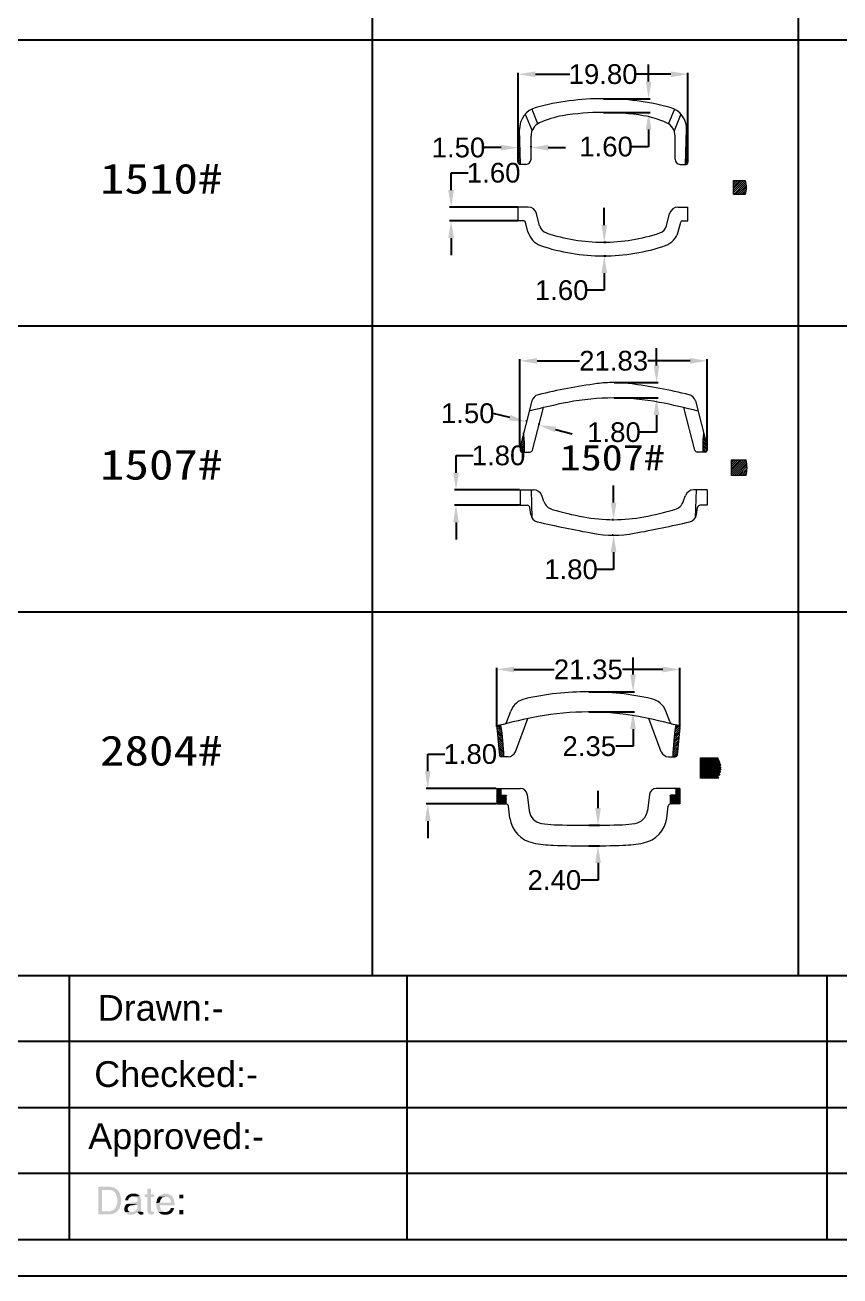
# Model space of a CAD drawing. Header units: inches. Extents: x 3613 to 8393, y -2205 to -794.
# Drawn here: x 4635.9 to 4731, y -1865.1 to -1719.2 of the extents above; entities that cross this region are included whole.
import ezdxf

# ---------------------------------------------------------------- set-up
doc = ezdxf.new("R2010")
doc.units = ezdxf.units.IN
doc.header["$MEASUREMENT"] = 0
doc.styles.get("Standard").update_dxf_attribs({"font": 'arial.ttf'})
doc.dimstyles.new('Standard$0', dxfattribs={"dimtxt": 2.3, "dimasz": 2, "dimexe": 1, "dimexo": 1, "dimgap": 1, "dimtad": 0, "dimtih": 1, "dimtoh": 1, "dimdec": 1, "dimzin": 0, "dimdsep": 46, "dimtxsty": 'Standard', "dimcen": 0, "dimclrd": 4, "dimclre": 4, "dimclrt": 4, "dimadec": 1, "dimazin": 0, "dimtfac": 1, "dimtdec": 1, "dimtofl": 0, "dimtmove": 0, "dimatfit": 0, "dimfxl": 1, "dimtolj": 1, "dimtzin": 0, "dimarcsym": 0})

# ---------------------------------------------------------------- blocks, each defined once
blk = doc.blocks.new('*D759')
at = {"color": 0, "lineweight": -2, "transparency": 16777216}
for p, q in [((4702.74, -1810.51), (4702.74, -1808.51)), ((4701.67, -1812.51), (4702.92, -1812.51)), ((4701.67, -1814.91), (4702.92, -1814.91)), ((4702.74, -1816.91), (4702.74, -1818.91)), ((4702.74, -1818.91), (4700.74, -1818.91))]:
    blk.add_line(p, q, dxfattribs=at)
at = {"color": 0, "transparency": 16777216}
for points in [[(4702.41, -1810.51), (4703.08, -1810.51), (4702.74, -1812.51)], [(4702.41, -1816.91), (4703.08, -1816.91), (4702.74, -1814.91)]]:
    blk.add_solid(points, dxfattribs=at)
at = {"layer": 'Defpoints', "color": 0, "transparency": 16777216}
for p in [(4701.61, -1812.51), (4701.61, -1814.91), (4702.74, -1814.91)]:
    blk.add_point(p, dxfattribs=at)
at = {"color": 0, "lineweight": 9, "transparency": 16777216, "insert": (4697.65, -1818.91), "char_height": 2.3, "attachment_point": 5}
blk.add_mtext('\\A1;2.40', dxfattribs=at)
blk = doc.blocks.new('*D758')
at = {"color": 0, "lineweight": -2, "transparency": 16777216}
for p, q in [((4682.89, -1806.22), (4682.89, -1804.22)), ((4682.89, -1804.22), (4684.89, -1804.22)), ((4690.87, -1808.22), (4682.71, -1808.22)), ((4690.87, -1810.02), (4682.71, -1810.02)), ((4682.89, -1812.02), (4682.89, -1814.02))]:
    blk.add_line(p, q, dxfattribs=at)
at = {"color": 0, "transparency": 16777216}
for points in [[(4682.56, -1806.22), (4683.22, -1806.22), (4682.89, -1808.22)], [(4682.56, -1812.02), (4683.22, -1812.02), (4682.89, -1810.02)]]:
    blk.add_solid(points, dxfattribs=at)
at = {"layer": 'Defpoints', "color": 0, "transparency": 16777216}
for p in [(4682.89, -1808.22), (4690.93, -1808.22), (4690.93, -1810.02)]:
    blk.add_point(p, dxfattribs=at)
at = {"color": 0, "lineweight": 9, "transparency": 16777216, "insert": (4687.85, -1804.22), "char_height": 2.3, "attachment_point": 5}
blk.add_mtext('\\A1;1.80', dxfattribs=at)
blk = doc.blocks.new('*D760')
at = {"color": 0, "lineweight": -2, "transparency": 16777216}
for p, q in [((4690.93, -1801.03), (4690.93, -1794.17)), ((4692.93, -1794.35), (4697.61, -1794.35)), ((4710.28, -1794.35), (4705.61, -1794.35)), ((4712.28, -1801.03), (4712.28, -1794.17))]:
    blk.add_line(p, q, dxfattribs=at)
at = {"color": 0, "transparency": 16777216}
for points in [[(4692.93, -1794.01), (4692.93, -1794.68), (4690.93, -1794.35)], [(4710.28, -1794.01), (4710.28, -1794.68), (4712.28, -1794.35)]]:
    blk.add_solid(points, dxfattribs=at)
at = {"layer": 'Defpoints', "color": 0, "transparency": 16777216}
for p in [(4712.28, -1794.35), (4690.93, -1801.09), (4712.28, -1801.09)]:
    blk.add_point(p, dxfattribs=at)
at = {"color": 0, "lineweight": 9, "transparency": 16777216, "insert": (4701.61, -1794.35), "char_height": 2.3, "attachment_point": 5}
blk.add_mtext('\\A1;21.35', dxfattribs=at)
blk = doc.blocks.new('*D761')
at = {"color": 0, "lineweight": -2, "transparency": 16777216}
for p, q in [((4706.82, -1794.95), (4706.82, -1792.95)), ((4701.67, -1796.95), (4707, -1796.95)), ((4701.67, -1799.3), (4707, -1799.3)), ((4706.82, -1801.3), (4706.82, -1803.3)), ((4706.82, -1803.3), (4704.82, -1803.3))]:
    blk.add_line(p, q, dxfattribs=at)
at = {"color": 0, "transparency": 16777216}
for points in [[(4706.49, -1794.95), (4707.16, -1794.95), (4706.82, -1796.95)], [(4706.49, -1801.3), (4707.16, -1801.3), (4706.82, -1799.3)]]:
    blk.add_solid(points, dxfattribs=at)
at = {"layer": 'Defpoints', "color": 0, "transparency": 16777216}
for p in [(4701.61, -1796.95), (4701.61, -1799.3), (4706.82, -1799.3)]:
    blk.add_point(p, dxfattribs=at)
at = {"color": 0, "lineweight": 9, "transparency": 16777216, "insert": (4701.72, -1803.3), "char_height": 2.3, "attachment_point": 5}
blk.add_mtext('\\A1;2.35', dxfattribs=at)
blk = doc.blocks.new('*D768')
at = {"color": 0, "lineweight": -2, "transparency": 16777216}
for p, q in [((4703.47, -1742.53), (4703.47, -1740.53)), ((4703.43, -1744.53), (4703.65, -1744.53)), ((4703.43, -1746.13), (4703.65, -1746.13)), ((4703.47, -1748.13), (4703.47, -1750.13)), ((4703.47, -1750.13), (4701.47, -1750.13))]:
    blk.add_line(p, q, dxfattribs=at)
at = {"color": 0, "transparency": 16777216}
for points in [[(4703.14, -1742.53), (4703.8, -1742.53), (4703.47, -1744.53)], [(4703.14, -1748.13), (4703.8, -1748.13), (4703.47, -1746.13)]]:
    blk.add_solid(points, dxfattribs=at)
at = {"layer": 'Defpoints', "color": 0, "transparency": 16777216}
for p in [(4703.37, -1744.53), (4703.37, -1746.13), (4703.47, -1746.13)]:
    blk.add_point(p, dxfattribs=at)
at = {"color": 0, "lineweight": 9, "transparency": 16777216, "insert": (4698.5, -1750.13), "char_height": 2.3, "attachment_point": 5}
blk.add_mtext('\\A1;1.60', dxfattribs=at)
blk = doc.blocks.new('*D771')
at = {"color": 0, "lineweight": -2, "transparency": 16777216}
for p, q in [((4693.43, -1735.19), (4693.43, -1724.76)), ((4695.43, -1724.94), (4699.47, -1724.94)), ((4711.23, -1724.94), (4707.19, -1724.94)), ((4713.23, -1735.19), (4713.23, -1724.76))]:
    blk.add_line(p, q, dxfattribs=at)
at = {"color": 0, "transparency": 16777216}
for points in [[(4695.43, -1724.61), (4695.43, -1725.28), (4693.43, -1724.94)], [(4711.23, -1724.61), (4711.23, -1725.28), (4713.23, -1724.94)]]:
    blk.add_solid(points, dxfattribs=at)
at = {"layer": 'Defpoints', "color": 0, "transparency": 16777216}
for p in [(4713.23, -1724.94), (4693.43, -1735.25), (4713.23, -1735.25)]:
    blk.add_point(p, dxfattribs=at)
at = {"color": 0, "lineweight": 9, "transparency": 16777216, "insert": (4703.33, -1724.94), "char_height": 2.3, "attachment_point": 5}
blk.add_mtext('\\A1;19.80', dxfattribs=at)
blk = doc.blocks.new('*D772')
at = {"color": 0, "lineweight": -2, "transparency": 16777216}
for p, q in [((4708.64, -1725.79), (4708.64, -1723.79)), ((4703.39, -1727.79), (4708.82, -1727.79)), ((4703.39, -1729.39), (4708.82, -1729.39)), ((4708.64, -1731.39), (4708.64, -1733.39)), ((4708.64, -1733.39), (4706.64, -1733.39))]:
    blk.add_line(p, q, dxfattribs=at)
at = {"color": 0, "transparency": 16777216}
for points in [[(4708.31, -1725.79), (4708.97, -1725.79), (4708.64, -1727.79)], [(4708.31, -1731.39), (4708.97, -1731.39), (4708.64, -1729.39)]]:
    blk.add_solid(points, dxfattribs=at)
at = {"layer": 'Defpoints', "color": 0, "transparency": 16777216}
for p in [(4703.33, -1727.79), (4703.33, -1729.39), (4708.64, -1729.39)]:
    blk.add_point(p, dxfattribs=at)
at = {"color": 0, "lineweight": 9, "transparency": 16777216, "insert": (4703.68, -1733.39), "char_height": 2.3, "attachment_point": 5}
blk.add_mtext('\\A1;1.60', dxfattribs=at)
blk = doc.blocks.new('*D769')
at = {"color": 0, "lineweight": -2, "transparency": 16777216}
for p, q in [((4691.43, -1733.5), (4689.43, -1733.5)), ((4693.43, -1733.44), (4693.43, -1733.32)), ((4694.93, -1733.44), (4694.93, -1733.32)), ((4696.93, -1733.5), (4698.93, -1733.5))]:
    blk.add_line(p, q, dxfattribs=at)
at = {"color": 0, "transparency": 16777216}
for points in [[(4691.43, -1733.17), (4691.43, -1733.83), (4693.43, -1733.5)], [(4696.93, -1733.17), (4696.93, -1733.83), (4694.93, -1733.5)]]:
    blk.add_solid(points, dxfattribs=at)
at = {"layer": 'Defpoints', "color": 0, "transparency": 16777216}
for p in [(4693.43, -1733.5), (4693.43, -1733.5), (4694.93, -1733.5)]:
    blk.add_point(p, dxfattribs=at)
at = {"color": 0, "lineweight": 9, "transparency": 16777216, "insert": (4686.47, -1733.5), "char_height": 2.3, "attachment_point": 5}
blk.add_mtext('\\A1;1.50', dxfattribs=at)
blk = doc.blocks.new('*D770')
at = {"color": 0, "lineweight": -2, "transparency": 16777216}
for p, q in [((4685.61, -1738.44), (4685.61, -1736.44)), ((4685.61, -1736.44), (4687.61, -1736.44)), ((4693.37, -1740.44), (4685.43, -1740.44)), ((4693.37, -1742.04), (4685.43, -1742.04)), ((4685.61, -1744.04), (4685.61, -1746.04))]:
    blk.add_line(p, q, dxfattribs=at)
at = {"color": 0, "transparency": 16777216}
for points in [[(4685.27, -1738.44), (4685.94, -1738.44), (4685.61, -1740.44)], [(4685.27, -1744.04), (4685.94, -1744.04), (4685.61, -1742.04)]]:
    blk.add_solid(points, dxfattribs=at)
at = {"layer": 'Defpoints', "color": 0, "transparency": 16777216}
for p in [(4685.61, -1740.44), (4693.43, -1740.44), (4693.43, -1742.04)]:
    blk.add_point(p, dxfattribs=at)
at = {"color": 0, "lineweight": 9, "transparency": 16777216, "insert": (4690.57, -1736.44), "char_height": 2.3, "attachment_point": 5}
blk.add_mtext('\\A1;1.60', dxfattribs=at)
blk = doc.blocks.new('*D773')
at = {"color": 0, "lineweight": -2, "transparency": 16777216}
for p, q in [((4686.18, -1771.4), (4686.18, -1769.4)), ((4686.18, -1769.4), (4688.18, -1769.4)), ((4693.58, -1773.4), (4686, -1773.4)), ((4693.58, -1775.2), (4686, -1775.2)), ((4686.18, -1777.2), (4686.18, -1779.2))]:
    blk.add_line(p, q, dxfattribs=at)
at = {"color": 0, "transparency": 16777216}
for points in [[(4685.85, -1771.4), (4686.51, -1771.4), (4686.18, -1773.4)], [(4685.85, -1777.2), (4686.51, -1777.2), (4686.18, -1775.2)]]:
    blk.add_solid(points, dxfattribs=at)
at = {"layer": 'Defpoints', "color": 0, "transparency": 16777216}
for p in [(4686.18, -1773.4), (4693.64, -1773.4), (4693.64, -1775.2)]:
    blk.add_point(p, dxfattribs=at)
at = {"color": 0, "lineweight": 9, "transparency": 16777216, "insert": (4691.14, -1769.4), "char_height": 2.3, "attachment_point": 5}
blk.add_mtext('\\A1;1.80', dxfattribs=at)
blk = doc.blocks.new('*D774')
at = {"color": 0, "lineweight": -2, "transparency": 16777216}
for p, q in [((4704.56, -1774.88), (4704.56, -1772.88)), ((4704.5, -1776.88), (4704.38, -1776.88)), ((4704.5, -1778.68), (4704.38, -1778.68)), ((4704.56, -1780.68), (4704.56, -1782.68)), ((4704.56, -1782.68), (4702.56, -1782.68))]:
    blk.add_line(p, q, dxfattribs=at)
at = {"color": 0, "transparency": 16777216}
for points in [[(4704.22, -1774.88), (4704.89, -1774.88), (4704.56, -1776.88)], [(4704.22, -1780.68), (4704.89, -1780.68), (4704.56, -1778.68)]]:
    blk.add_solid(points, dxfattribs=at)
at = {"layer": 'Defpoints', "color": 0, "transparency": 16777216}
for p in [(4704.56, -1776.88), (4704.56, -1778.68), (4704.56, -1778.68)]:
    blk.add_point(p, dxfattribs=at)
at = {"color": 0, "lineweight": 9, "transparency": 16777216, "insert": (4699.59, -1782.68), "char_height": 2.3, "attachment_point": 5}
blk.add_mtext('\\A1;1.80', dxfattribs=at)
blk = doc.blocks.new('*D775')
at = {"color": 0, "lineweight": -2, "transparency": 16777216}
for p, q in [((4693.64, -1768.32), (4693.64, -1758.18)), ((4695.64, -1758.36), (4700.57, -1758.36)), ((4713.47, -1758.36), (4708.55, -1758.36)), ((4715.47, -1768.32), (4715.47, -1758.18))]:
    blk.add_line(p, q, dxfattribs=at)
at = {"color": 0, "transparency": 16777216}
for points in [[(4695.64, -1758.03), (4695.64, -1758.7), (4693.64, -1758.36)], [(4713.47, -1758.03), (4713.47, -1758.7), (4715.47, -1758.36)]]:
    blk.add_solid(points, dxfattribs=at)
at = {"layer": 'Defpoints', "color": 0, "transparency": 16777216}
for p in [(4715.47, -1758.36), (4693.64, -1768.38), (4715.47, -1768.38)]:
    blk.add_point(p, dxfattribs=at)
at = {"color": 0, "lineweight": 9, "transparency": 16777216, "insert": (4704.56, -1758.36), "char_height": 2.3, "attachment_point": 5}
blk.add_mtext('\\A1;21.83', dxfattribs=at)
blk = doc.blocks.new('*D776')
at = {"color": 0, "lineweight": -2, "transparency": 16777216}
for p, q in [((4709.56, -1758.89), (4709.56, -1756.89)), ((4704.62, -1760.89), (4709.74, -1760.89)), ((4704.62, -1762.69), (4709.74, -1762.69)), ((4709.56, -1764.69), (4709.56, -1766.69)), ((4709.56, -1766.69), (4707.56, -1766.69))]:
    blk.add_line(p, q, dxfattribs=at)
at = {"color": 0, "transparency": 16777216}
for points in [[(4709.23, -1758.89), (4709.89, -1758.89), (4709.56, -1760.89)], [(4709.23, -1764.69), (4709.89, -1764.69), (4709.56, -1762.69)]]:
    blk.add_solid(points, dxfattribs=at)
at = {"layer": 'Defpoints', "color": 0, "transparency": 16777216}
for p in [(4704.56, -1760.89), (4704.56, -1762.69), (4709.56, -1762.69)]:
    blk.add_point(p, dxfattribs=at)
at = {"color": 0, "lineweight": 9, "transparency": 16777216, "insert": (4704.6, -1766.69), "char_height": 2.3, "attachment_point": 5}
blk.add_mtext('\\A1;1.80', dxfattribs=at)
blk = doc.blocks.new('*D777')
at = {"color": 0, "lineweight": -2, "transparency": 16777216}
for p, q in [((4692.45, -1764.98), (4690.52, -1764.48)), ((4694.41, -1765.42), (4694.43, -1765.31)), ((4695.86, -1765.8), (4695.89, -1765.68)), ((4697.78, -1766.36), (4699.72, -1766.86))]:
    blk.add_line(p, q, dxfattribs=at)
at = {"color": 0, "transparency": 16777216}
for points in [[(4692.54, -1764.66), (4692.37, -1765.31), (4694.39, -1765.48)], [(4697.86, -1766.04), (4697.7, -1766.68), (4695.84, -1765.86)]]:
    blk.add_solid(points, dxfattribs=at)
at = {"layer": 'Defpoints', "color": 0, "transparency": 16777216}
for p in [(4694.39, -1765.48), (4694.39, -1765.48), (4695.84, -1765.86)]:
    blk.add_point(p, dxfattribs=at)
at = {"color": 0, "lineweight": 9, "transparency": 16777216, "insert": (4687.55, -1764.48), "char_height": 2.3, "attachment_point": 5}
blk.add_mtext('\\A1;1.50', dxfattribs=at)

msp = doc.modelspace()

# ---------------------------------------------------------------- hatches: boundary and pattern name
at = {"lineweight": 9}
h = msp.add_hatch(dxfattribs=at)
h.set_pattern_fill('ANSI31', color=1, scale=0.05, style=0)
h.set_pattern_definition([(135, (6500.34986, -2380.43392), (0.112253202, 0.112253202), [])])
h.paths.add_polyline_path([(4693.47, -1732.998, -0.0262743), (4693.607, -1731.013, 0.0374958), (4693.589, -1731.401), (4693.703, -1735.453), (4693.632, -1735.453, -0.4190963), (4693.432, -1735.249)])
h = msp.add_hatch(dxfattribs=at)
h.set_pattern_fill('ANSI31', color=1, scale=0.05, style=0)
h.set_pattern_definition([(45, (2906.31147, -2380.43392), (-0.112253202, 0.112253202), [])])
h.paths.add_polyline_path([(4713.192, -1732.998, 0.0262743), (4713.054, -1731.013, -0.0374958), (4713.072, -1731.401), (4712.958, -1735.453), (4713.029, -1735.453, 0.4190963), (4713.229, -1735.249)])
h = msp.add_hatch(dxfattribs=at)
h.set_pattern_fill('ANSI31', color=1, scale=0.05, style=0)
h.set_pattern_definition([(45, (2745.37839, -2390.68371), (-0.112253202, 0.112253202), [])])
edge = h.paths.add_edge_path()
edge.add_arc((4717.847, -1738.147), 2.208, 338.76069, 381.23931)
edge.add_line((4719.905, -1737.347), (4718.555, -1737.347))
edge.add_line((4718.555, -1737.347), (4718.555, -1738.947))
edge.add_line((4718.555, -1738.947), (4719.905, -1738.947))
h = msp.add_hatch(dxfattribs=at)
h.set_pattern_fill('ANSI31', color=1, scale=0.05, style=0)
h.set_pattern_definition([(45, (3108.08103, -2280.81686), (-0.112253202, 0.112253202), [])])
h.paths.add_polyline_path([(4694.134, -1767.479, 0.031548), (4694.058, -1766.77), (4693.642, -1768.384), (4693.663, -1768.803, 0.399647), (4693.862, -1768.993), (4694.172, -1768.993, 0.0135148)])
h = msp.add_hatch(dxfattribs=at)
h.set_pattern_fill('ANSI31', color=1, scale=0.05, style=0)
h.set_pattern_definition([(135, (6301.03497, -2280.81686), (0.112253202, 0.112253202), [])])
h.paths.add_polyline_path([(4714.982, -1767.479, -0.031548), (4715.058, -1766.77), (4715.474, -1768.384), (4715.453, -1768.803, -0.399647), (4715.254, -1768.993), (4714.944, -1768.993, -0.0135148)])
h = msp.add_hatch(dxfattribs=at)
h.set_pattern_fill('ANSI31', color=1, scale=0.05, style=0)
h.set_pattern_definition([(45, (3001.2842, -2298.26966), (-0.112253202, 0.112253202), [])])
edge = h.paths.add_edge_path()
edge.add_arc((4716.015, -1770.814), 4.1, 347.31962, 372.68038)
edge.add_line((4720.015, -1769.914), (4718.315, -1769.914))
edge.add_line((4718.315, -1769.914), (4718.315, -1771.714))
edge.add_line((4718.315, -1771.714), (4720.015, -1771.714))
h = msp.add_hatch(dxfattribs=at)
h.set_pattern_fill('ANSI31', color=1, scale=0.05, style=0)
h.set_pattern_definition([(135, (4871.7603, -2166.90662), (0.1122532, 0.1122532), [])])
h.paths.add_polyline_path([(4691.406, -1800.811, 0.0013606), (4691.081, -1800.897, 0.3655698), (4690.933, -1801.109), (4691.232, -1804.334, 0.3873812), (4691.431, -1804.515), (4691.75, -1804.515, 0.0368713)])
h = msp.add_hatch(dxfattribs=at)
h.set_pattern_fill('ANSI31', color=1, scale=0.05, style=0)
h.set_pattern_definition([(45, (4531.45244, -2166.90662), (-0.1122532, 0.1122532), [])])
h.paths.add_polyline_path([(4711.463, -1804.515), (4711.781, -1804.515, 0.3873812), (4711.98, -1804.334), (4712.28, -1801.109, 0.3655698), (4712.132, -1800.897, 0.0013606), (4711.806, -1800.811, 0.0368713)])
h = msp.add_hatch()
h.set_pattern_fill('ANSI31', color=1, scale=0.05, style=0)
h.set_pattern_definition([(45, (4629.3095, -2061.89081), (-0.1122532, 0.1122532), [])])
edge = h.paths.add_edge_path()
edge.add_arc((4714.955, -1805.83), 2.147, 326.82532, 393.17468)
edge.add_line((4716.752, -1804.655), (4714.702, -1804.655))
edge.add_line((4714.702, -1804.655), (4714.702, -1807.005))
edge.add_line((4714.702, -1807.005), (4716.752, -1807.005))
h = msp.add_hatch()
h.set_pattern_fill('ANSI31', color=1, style=0)
h.set_pattern_definition([(135, (6082.31582, -1101.15937), (0.088388348, 0.088388348), [])])
h.paths.add_polyline_path([(4690.932, -1810.018), (4691.992, -1810.018, -0.0389284), (4692.038, -1810.022), (4692.038, -1809.018), (4691.406, -1809.018), (4691.406, -1808.218), (4690.932, -1808.218)])
h = msp.add_hatch()
h.set_pattern_fill('ANSI31', color=1, style=0)
h.set_pattern_definition([(45, (3320.89691, -1101.15937), (-0.088388348, 0.088388348), [])])
h.paths.add_polyline_path([(4712.28, -1808.218), (4711.806, -1808.218), (4711.806, -1809.018), (4711.175, -1809.018), (4711.175, -1810.022, -0.0389284), (4711.221, -1810.018), (4712.28, -1810.018)])
at = {"transparency": 33554559}
for points in [[(4645.773, -1854.666), (4644.464, -1854.666), (4644.464, -1857.871), (4645.954, -1857.871), (4646.044, -1857.826), (4646.134, -1857.826), (4646.224, -1857.781), (4646.27, -1857.781), (4646.36, -1857.735), (4646.45, -1857.69), (4646.495, -1857.645), (4646.585, -1857.6), (4646.631, -1857.555), (4646.676, -1857.51), (4644.916, -1857.51), (4644.916, -1855.027), (4645.728, -1855.027), (4646.676, -1854.982), (4646.585, -1854.937), (4646.54, -1854.892), (4646.45, -1854.847), (4646.405, -1854.802), (4646.315, -1854.757), (4646.224, -1854.712), (4646.044, -1854.712), (4645.999, -1854.666), (4645.908, -1854.666)], [(4646.676, -1854.982), (4645.728, -1855.027), (4645.863, -1855.027), (4645.954, -1855.073), (4646.044, -1855.073), (4646.089, -1855.118), (4646.179, -1855.118), (4646.27, -1855.163), (4646.315, -1855.253), (4646.36, -1855.298), (4646.45, -1855.343), (4646.495, -1855.434), (4646.495, -1855.479), (4646.54, -1855.569), (4646.585, -1855.614), (4646.585, -1855.704), (4646.631, -1855.795), (4646.631, -1855.885), (4646.676, -1855.975), (4646.676, -1856.562), (4646.631, -1856.652), (4646.631, -1856.742), (4646.585, -1856.833), (4646.585, -1856.923), (4646.54, -1856.968), (4646.495, -1857.058), (4646.45, -1857.104), (4646.405, -1857.194), (4646.405, -1857.194), (4646.36, -1857.284), (4646.27, -1857.329), (4646.224, -1857.374), (4646.134, -1857.419), (4646.044, -1857.419), (4645.999, -1857.465), (4645.908, -1857.465), (4645.818, -1857.51), (4644.916, -1857.51), (4646.676, -1857.51), (4646.766, -1857.419), (4646.766, -1857.419), (4646.811, -1857.329), (4646.856, -1857.284), (4646.901, -1857.239), (4646.946, -1857.149), (4646.992, -1857.058), (4646.992, -1857.013), (4647.037, -1856.923), (4647.037, -1856.833), (4647.082, -1856.742), (4647.082, -1856.652), (4647.127, -1856.562), (4647.127, -1856.02), (4647.082, -1855.93), (4647.082, -1855.75), (4647.037, -1855.659), (4647.037, -1855.614), (4646.992, -1855.524), (4646.992, -1855.434), (4646.946, -1855.389), (4646.901, -1855.298), (4646.856, -1855.208), (4646.811, -1855.163), (4646.766, -1855.118), (4646.721, -1855.027)], [(4650.602, -1854.892), (4650.196, -1854.892), (4650.196, -1855.524), (4649.88, -1855.524), (4649.88, -1855.84), (4650.196, -1855.84), (4650.196, -1857.555), (4650.241, -1857.645), (4650.286, -1857.735), (4650.286, -1857.781), (4650.331, -1857.826), (4650.377, -1857.826), (4650.467, -1857.871), (4650.557, -1857.871), (4650.647, -1857.916), (4650.692, -1857.916), (4650.738, -1857.871), (4650.963, -1857.871), (4650.963, -1857.555), (4650.738, -1857.555), (4650.647, -1857.51), (4650.602, -1857.465), (4650.602, -1855.84), (4650.963, -1855.84), (4650.963, -1855.524), (4650.602, -1855.524)], [(4647.804, -1856.652), (4647.759, -1856.697), (4647.669, -1856.742), (4647.669, -1856.788), (4647.623, -1856.833), (4647.578, -1856.923), (4647.533, -1856.968), (4647.533, -1857.058), (4647.488, -1857.149), (4647.488, -1857.374), (4647.533, -1857.465), (4647.533, -1857.555), (4647.578, -1857.6), (4648.3, -1857.6), (4648.165, -1857.6), (4648.075, -1857.555), (4648.03, -1857.51), (4647.985, -1857.465), (4647.939, -1857.374), (4647.894, -1857.284), (4647.894, -1857.149), (4647.939, -1857.058), (4647.985, -1857.013), (4648.03, -1856.923), (4648.075, -1856.923), (4648.165, -1856.878), (4648.255, -1856.833), (4648.436, -1856.833), (4648.797, -1856.742), (4648.977, -1856.742), (4649.068, -1856.697)], [(4649.338, -1855.75), (4648.526, -1855.795), (4648.707, -1855.795), (4648.752, -1855.84), (4648.842, -1855.84), (4648.887, -1855.885), (4648.977, -1855.93), (4649.023, -1856.02), (4649.023, -1856.111), (4649.068, -1856.201), (4649.068, -1856.201), (4649.023, -1856.291), (4649.023, -1856.336), (4648.977, -1856.381), (4648.887, -1856.427), (4648.842, -1856.427), (4648.752, -1856.472), (4648.255, -1856.517), (4648.12, -1856.517), (4648.03, -1856.562), (4647.939, -1856.607), (4647.894, -1856.607), (4647.804, -1856.652), (4649.068, -1856.697), (4649.068, -1857.013), (4649.023, -1857.104), (4649.023, -1857.239), (4648.977, -1857.284), (4648.887, -1857.374), (4648.842, -1857.419), (4648.797, -1857.465), (4648.752, -1857.51), (4648.662, -1857.555), (4648.571, -1857.555), (4648.481, -1857.6), (4647.578, -1857.6), (4647.623, -1857.69), (4647.714, -1857.735), (4647.759, -1857.781), (4647.804, -1857.826), (4647.894, -1857.871), (4647.939, -1857.871), (4648.03, -1857.916), (4648.526, -1857.916), (4648.571, -1857.871), (4648.662, -1857.826), (4648.752, -1857.826), (4648.797, -1857.781), (4648.887, -1857.735), (4648.977, -1857.645), (4648.977, -1857.645), (4649.068, -1857.555), (4649.474, -1857.555), (4649.429, -1857.465), (4649.429, -1856.02), (4649.384, -1855.93), (4649.384, -1855.84)], [(4648.571, -1855.479), (4648.255, -1855.479), (4648.165, -1855.524), (4648.075, -1855.569), (4648.03, -1855.569), (4647.939, -1855.614), (4647.894, -1855.659), (4647.849, -1855.704), (4647.804, -1855.75), (4647.759, -1855.795), (4647.714, -1855.885), (4647.669, -1855.975), (4647.623, -1856.065), (4647.623, -1856.246), (4647.985, -1856.246), (4647.985, -1856.111), (4648.03, -1856.02), (4648.075, -1855.975), (4648.12, -1855.885), (4648.165, -1855.885), (4648.255, -1855.84), (4648.346, -1855.795), (4648.526, -1855.795), (4649.338, -1855.75), (4649.293, -1855.704), (4649.203, -1855.659), (4649.158, -1855.614), (4649.113, -1855.569), (4649.023, -1855.524), (4648.932, -1855.524), (4648.887, -1855.479), (4648.662, -1855.479)], [(4652.317, -1855.479), (4652.092, -1855.479), (4652.001, -1855.524), (4651.956, -1855.524), (4651.866, -1855.569), (4651.776, -1855.614), (4651.73, -1855.659), (4651.64, -1855.704), (4651.595, -1855.75), (4651.55, -1855.795), (4652.317, -1855.84), (4652.498, -1855.84), (4652.588, -1855.885), (4652.678, -1855.93), (4652.723, -1855.975), (4652.769, -1856.02), (4652.769, -1856.02), (4652.814, -1856.111), (4652.859, -1856.156), (4652.904, -1856.246), (4652.904, -1856.336), (4652.949, -1856.427), (4652.949, -1856.517), (4651.64, -1856.517), (4651.234, -1856.562), (4651.234, -1857.013), (4651.279, -1857.104), (4651.279, -1857.194), (4651.324, -1857.284), (4651.324, -1857.329), (4651.369, -1857.419), (4651.415, -1857.51), (4651.46, -1857.555), (4651.505, -1857.6), (4652.317, -1857.6), (4652.227, -1857.6), (4652.137, -1857.555), (4652.046, -1857.555), (4652.001, -1857.51), (4651.911, -1857.465), (4651.866, -1857.419), (4651.821, -1857.374), (4651.776, -1857.329), (4651.73, -1857.284), (4651.73, -1857.194), (4651.685, -1857.149), (4651.685, -1857.058), (4651.64, -1856.923), (4651.64, -1856.833), (4653.355, -1856.833), (4653.355, -1856.517), (4653.31, -1856.427), (4653.31, -1856.246), (4653.265, -1856.156), (4653.22, -1856.065), (4653.22, -1856.02), (4653.175, -1855.93), (4653.13, -1855.885), (4653.084, -1855.795), (4653.039, -1855.75), (4652.949, -1855.704), (4652.904, -1855.659), (4652.814, -1855.614), (4652.769, -1855.569), (4652.678, -1855.524), (4652.588, -1855.479), (4652.407, -1855.479)], [(4651.55, -1855.795), (4651.505, -1855.84), (4651.46, -1855.93), (4651.415, -1855.975), (4651.369, -1856.065), (4651.324, -1856.111), (4651.324, -1856.201), (4651.279, -1856.291), (4651.279, -1856.381), (4651.234, -1856.472), (4651.234, -1856.562), (4651.64, -1856.517), (4651.64, -1856.427), (4651.685, -1856.336), (4651.685, -1856.246), (4651.73, -1856.201), (4651.776, -1856.111), (4651.821, -1856.065), (4651.866, -1856.02), (4651.911, -1855.93), (4652.001, -1855.885), (4652.046, -1855.885), (4652.137, -1855.84), (4652.317, -1855.84)], [(4654.393, -1856.02), (4654.393, -1855.569), (4653.897, -1855.569), (4653.897, -1856.02)], [(4649.474, -1857.555), (4649.068, -1857.555), (4649.068, -1857.645), (4649.564, -1857.6), (4649.564, -1857.6)], [(4649.7, -1857.6), (4649.564, -1857.6), (4649.068, -1857.645), (4649.113, -1857.735), (4649.158, -1857.781), (4649.158, -1857.781), (4649.203, -1857.826), (4649.293, -1857.871), (4649.384, -1857.916), (4649.564, -1857.916), (4649.609, -1857.871), (4649.7, -1857.871)], [(4653.31, -1857.149), (4652.904, -1857.149), (4652.904, -1857.284), (4652.859, -1857.329), (4652.769, -1857.419), (4652.723, -1857.465), (4652.678, -1857.51), (4652.588, -1857.555), (4652.498, -1857.555), (4652.407, -1857.6), (4651.505, -1857.6), (4651.55, -1857.69), (4651.64, -1857.735), (4651.685, -1857.781), (4651.776, -1857.826), (4651.866, -1857.871), (4651.911, -1857.871), (4652.001, -1857.916), (4652.588, -1857.916), (4652.678, -1857.871), (4652.769, -1857.826), (4652.814, -1857.826), (4652.904, -1857.781), (4652.949, -1857.735), (4653.039, -1857.69), (4653.084, -1857.6), (4653.13, -1857.555), (4653.175, -1857.465), (4653.22, -1857.419), (4653.265, -1857.329), (4653.265, -1857.239)], [(4654.393, -1857.871), (4654.393, -1857.374), (4653.897, -1857.374), (4653.897, -1857.871)]]:
    msp.add_hatch(color=256, dxfattribs=at).paths.add_polyline_path(points)

# ---------------------------------------------------------------- linework, layer by layer
for p, q in [((4676.418, -1574.063), (4676.418, -1830.024)), ((4726.065, -1574.063), (4726.065, -1830.024)), ((4560.41, -1720.924), (4956.848, -1720.924)), ((4560.41, -1754.265), (4956.848, -1754.265)), ((4560.41, -1787.607), (4956.848, -1787.607)), ((4547.592, -1860.804), (4956.848, -1860.804))]:
    msp.add_line(p, q)
at = {"color": 0, "lineweight": 9}
for p, q in [((4694.261, -1729.584), (4695.046, -1731.524)), ((4695.012, -1729.001), (4695.698, -1730.695)), ((4711.649, -1729.001), (4710.963, -1730.695)), ((4712.401, -1729.584), (4711.615, -1731.524)), ((4693.703, -1735.453), (4693.589, -1731.401)), ((4694.929, -1734.853), (4694.929, -1732.145)), ((4711.733, -1734.853), (4711.733, -1732.145)), ((4712.958, -1735.453), (4713.072, -1731.401)), ((4693.432, -1735.249), (4693.47, -1732.998)), ((4713.229, -1735.249), (4713.192, -1732.998)), ((4694.329, -1735.453), (4693.632, -1735.453)), ((4712.333, -1735.453), (4713.029, -1735.453)), ((4718.555, -1737.347), (4719.905, -1737.347)), ((4718.555, -1738.947), (4718.555, -1737.347)), ((4719.905, -1738.947), (4718.555, -1738.947)), ((4694.604, -1740.442), (4693.432, -1740.442)), ((4693.432, -1742.042), (4693.432, -1740.442)), ((4695.935, -1742.605), (4695.572, -1741.193)), ((4710.726, -1742.605), (4711.089, -1741.193)), ((4712.058, -1740.442), (4713.229, -1740.442)), ((4713.229, -1742.042), (4713.229, -1740.442)), ((4694.087, -1742.042), (4693.432, -1742.042)), ((4694.566, -1743.303), (4694.28, -1742.192)), ((4712.095, -1743.303), (4712.381, -1742.192)), ((4712.575, -1742.042), (4713.229, -1742.042)), ((4695.021, -1763.041), (4693.642, -1768.384)), ((4714.095, -1763.041), (4715.474, -1768.384)), ((4695.092, -1768.768), (4696.37, -1763.816)), ((4714.024, -1768.768), (4712.746, -1763.816)), ((4693.642, -1768.384), (4693.663, -1768.803)), ((4693.862, -1768.993), (4694.801, -1768.993)), ((4715.254, -1768.993), (4714.315, -1768.993)), ((4715.474, -1768.384), (4715.453, -1768.803)), ((4718.315, -1769.914), (4720.015, -1769.914)), ((4718.315, -1771.714), (4718.315, -1769.914)), ((4720.015, -1771.714), (4718.315, -1771.714)), ((4693.642, -1773.405), (4695.232, -1773.405)), ((4693.642, -1773.405), (4693.642, -1775.205)), ((4694.931, -1773.405), (4695.04, -1776.682)), ((4715.474, -1773.405), (4713.884, -1773.405)), ((4714.185, -1773.405), (4714.076, -1776.682)), ((4715.474, -1773.405), (4715.474, -1775.205)), ((4696.428, -1774.761), (4696.171, -1774.061)), ((4712.688, -1774.761), (4712.945, -1774.061)), ((4693.642, -1775.205), (4694.481, -1775.205)), ((4694.896, -1776.29), (4694.778, -1775.463)), ((4714.22, -1776.29), (4714.338, -1775.463)), ((4715.474, -1775.205), (4714.635, -1775.205)), ((4692.117, -1800.408), (4692.573, -1799.19)), ((4711.096, -1800.408), (4710.64, -1799.19)), ((4690.933, -1801.109), (4691.232, -1804.334)), ((4693.099, -1803.931), (4694.542, -1800.077)), ((4710.114, -1803.931), (4708.67, -1800.077)), ((4712.28, -1801.109), (4711.98, -1804.334)), ((4692.256, -1804.515), (4691.431, -1804.515)), ((4710.957, -1804.515), (4711.781, -1804.515)), ((4714.702, -1804.655), (4716.752, -1804.655)), ((4714.702, -1807.005), (4714.702, -1804.655)), ((4716.752, -1807.005), (4714.702, -1807.005)), ((4690.932, -1808.218), (4693.686, -1808.218)), ((4690.932, -1808.218), (4690.932, -1810.018)), ((4691.406, -1808.218), (4691.406, -1809.018)), ((4712.28, -1808.218), (4709.527, -1808.218)), ((4711.806, -1808.218), (4711.806, -1809.018)), ((4712.28, -1808.218), (4712.28, -1810.018)), ((4690.932, -1810.018), (4691.992, -1810.018)), ((4691.406, -1809.018), (4692.038, -1809.018)), ((4692.038, -1810.022), (4692.038, -1809.018)), ((4694.479, -1808.918), (4694.721, -1810.832)), ((4708.733, -1808.918), (4708.492, -1810.832)), ((4711.806, -1809.018), (4711.175, -1809.018)), ((4711.175, -1810.022), (4711.175, -1809.018)), ((4712.28, -1810.018), (4711.221, -1810.018)), ((4692.464, -1811.664), (4692.289, -1810.281)), ((4710.749, -1811.664), (4710.923, -1810.281))]:
    msp.add_line(p, q, dxfattribs=at)
msp.add_lwpolyline([(4960.886, -1865.063), (4960.886, -1568.063), (4540.886, -1568.063), (4540.886, -1865.063)], close=True)
for points in [[(4560.41, -1830.024), (4956.848, -1830.024)], [(4641.079, -1830.024), (4641.079, -1860.804)], [(4680.435, -1830.024), (4680.435, -1860.804)], [(4729.403, -1830.024), (4729.403, -1860.804)], [(4560.41, -1837.697), (4856.54, -1837.697)], [(4560.41, -1845.414), (4909.48, -1845.414)], [(4560.41, -1853.087), (4856.54, -1853.087)]]:
    msp.add_lwpolyline(points)
for centre, radius, start, end in [((4703.331, -1758.008), 30.218, 90, 104.99191), ((4703.331, -1758.008), 30.218, 75.00809, 90), ((4696.186, -1731.328), 2.598, 104.99191, 181.61563), ((4700.407, -1740.523), 10.89, 99.49265, 114.27551), ((4703.331, -1758.008), 28.618, 90, 99.49265), ((4703.331, -1758.008), 28.618, 80.50735, 90), ((4706.254, -1740.523), 10.89, 65.72449, 80.50735), ((4710.475, -1731.328), 2.598, 358.38437, 75.00809), ((4712.412, -1733.313), 18.945, 173.02626, 179.04649), ((4696.629, -1732.145), 1.7, 114.27551, 180), ((4710.033, -1732.145), 1.7, 0, 65.72449), ((4694.25, -1733.313), 18.945, 0.95351, 6.97374), ((4693.632, -1735.253), 0.2, 179.04649, 270), ((4694.329, -1734.853), 0.6, 270, 0), ((4712.333, -1734.853), 0.6, 180, 270), ((4713.029, -1735.253), 0.2, 270, 0.95351), ((4717.847, -1738.147), 2.208, 338.76069, 21.23931), ((4694.604, -1741.442), 1, 14.41791, 90), ((4712.058, -1741.442), 1, 90, 165.58209), ((4694.087, -1742.242), 0.2, 14.41791, 90), ((4697.098, -1742.306), 1.2, 194.41791, 251.27781), ((4709.564, -1742.306), 1.2, 288.72219, 345.58209), ((4712.575, -1742.242), 0.2, 90, 165.58209), ((4696.794, -1742.731), 2.3, 194.41791, 250.83905), ((4703.293, -1724.026), 20.502, 251.27781, 270.10523), ((4703.368, -1724.026), 20.502, 269.89477, 288.72219), ((4709.868, -1742.731), 2.3, 289.16095, 345.58209), ((4703.293, -1724.026), 22.102, 250.83905, 270.09761), ((4703.368, -1724.026), 22.102, 269.90239, 289.16095), ((4711.701, -1827.91), 67.502, 97.71727, 103.66586), ((4704.558, -1775.202), 14.313, 90, 97.71727), ((4704.558, -1775.202), 14.313, 82.28273, 90), ((4697.415, -1827.91), 67.502, 76.33414, 82.28273), ((4711.701, -1827.91), 65.902, 100.90463, 104.93838), ((4695.989, -1763.291), 1, 103.66586, 165.52995), ((4704.558, -1790.835), 28.146, 90, 100.90463), ((4704.558, -1790.835), 28.146, 79.09537, 90), ((4697.415, -1827.91), 65.902, 75.06162, 79.09537), ((4713.127, -1763.291), 1, 14.47005, 76.33414), ((4688.488, -1767.73), 5.652, 2.54539, 9.77325), ((4666.145, -1768.934), 28.027, 359.87788, 2.97506), ((4742.971, -1768.934), 28.027, 177.02494, 180.12212), ((4720.628, -1767.73), 5.652, 170.22675, 177.45461), ((4693.862, -1768.793), 0.2, 182.86412, 270), ((4694.801, -1768.693), 0.3, 270, 345.52995), ((4714.315, -1768.693), 0.3, 194.47005, 270), ((4715.254, -1768.793), 0.2, 270, 357.13588), ((4716.015, -1770.814), 4.1, 347.31962, 12.68038), ((4695.232, -1774.405), 1, 20.12817, 90), ((4713.884, -1774.405), 1, 90, 159.87183), ((4697.817, -1774.252), 1.48, 200.12817, 253.85332), ((4711.299, -1774.252), 1.48, 286.14668, 339.87183), ((4694.481, -1775.505), 0.3, 8.09073, 90), ((4695.886, -1776.149), 1, 188.09073, 256.92879), ((4708.776, -1736.399), 40.887, 253.85332, 259.07847), ((4704.558, -1758.26), 18.623, 259.07847, 280.92153), ((4700.34, -1736.399), 40.887, 280.92153, 286.14668), ((4713.23, -1776.149), 1, 283.07121, 351.90927), ((4714.635, -1775.505), 0.3, 90, 171.90927), ((4726.742, -1643.252), 137.432, 256.92879, 259.69307), ((4682.374, -1643.252), 137.432, 280.30693, 283.07121), ((4704.558, -1765.237), 13.446, 259.69307, 280.30693), ((4701.606, -1831.285), 34.336, 90, 102.40048), ((4701.606, -1831.285), 34.336, 77.59952, 90), ((4694.727, -1799.997), 2.3, 102.40048, 159.46377), ((4708.486, -1799.997), 2.3, 20.53623, 77.59952), ((4707.076, -1860.698), 61.903, 100.53442, 104.97473), ((4701.606, -1831.285), 31.986, 90, 100.53442), ((4701.606, -1831.285), 31.986, 79.46558, 90), ((4696.137, -1860.698), 61.903, 75.02527, 79.46558), ((4691.132, -1801.091), 0.2, 104.97473, 185.29828), ((4666.496, -1804.989), 25.259, 1.07505, 9.5215), ((4691.649, -1800.232), 0.5, 284.31312, 339.46377), ((4711.564, -1800.232), 0.5, 200.53623, 255.68688), ((4736.717, -1804.989), 25.259, 170.4785, 178.92495), ((4712.08, -1801.091), 0.2, 354.70172, 75.02527), ((4692.256, -1803.615), 0.9, 270, 339.46377), ((4710.957, -1803.615), 0.9, 200.53623, 270), ((4691.431, -1804.315), 0.2, 185.29828, 270), ((4711.781, -1804.315), 0.2, 270, 354.70172), ((4693.686, -1809.018), 0.8, 7.18993, 90), ((4709.527, -1809.018), 0.8, 90, 172.81007), ((4691.992, -1810.318), 0.3, 7.18993, 90), ((4711.221, -1810.318), 0.3, 90, 172.81007), ((4696.408, -1810.619), 1.7, 187.18993, 261.20563), ((4706.805, -1810.619), 1.7, 278.79437, 352.81007), ((4695.825, -1811.24), 3.388, 187.18993, 258.89377), ((4698.122, -1799.54), 12.911, 261.20563, 267.75526), ((4701.606, -1704.102), 108.413, 267.89055, 270.00001), ((4701.606, -1704.102), 108.413, 269.99999, 272.10945), ((4705.091, -1799.54), 12.911, 272.24474, 278.79437), ((4707.388, -1811.24), 3.388, 281.10623, 352.81007), ((4698.122, -1799.54), 15.311, 258.89377, 267.75526), ((4701.606, -1704.112), 110.803, 267.88743, 270.00001), ((4701.606, -1704.112), 110.803, 269.99999, 272.11257), ((4705.091, -1799.54), 15.311, 272.24474, 281.10623)]:
    msp.add_arc(centre, radius, start, end, dxfattribs=at)

# ---------------------------------------------------------------- texts
at = {"width": 34.34827, "attachment_point": 5}
for s, insert, char_height in [('{\\fSimSun|b1|i0|c0|p2;\\W1.2;1510#}', (4651.806, -1737.144), 3.5), ('{\\fSimSun|b1|i0|c0|p2;\\W1.2;1507#}', (4651.806, -1770.486), 3.5), ('{\\fSimSun|b1|i0|c0|p2;\\W1.2;2804#}', (4651.806, -1803.828), 3.5), ('Drawn:-', (4651.747, -1833.826), 2.9997), ('Checked:-', (4653.544, -1841.543), 2.9997), ('Approved:-', (4653.544, -1849.216), 2.9997)]:
    msp.add_mtext(s, dxfattribs=dict(at, insert=insert, char_height=char_height))
at = {"color": 0, "lineweight": 9, "insert": (4698.276, -1768.135), "char_height": 3, "width": 14.41517, "attachment_point": 1}
msp.add_mtext('{\\fSimSun|b1|i0|c134|p2;\\W1.2;1507#}', dxfattribs=at)

# ---------------------------------------------------------------- dimensions: what is measured, and where the dimension line sits
at = {"color": 3, "lineweight": 9}
for base, p1, p2, picture, middle in [((4713.229, -1724.945), (4693.432, -1735.253), (4713.229, -1735.253), '*D771', (4703.331, -1724.945)), ((4715.474, -1758.364), (4693.642, -1768.384), (4715.474, -1768.384), '*D775', (4704.558, -1758.364)), ((4712.28, -1794.345), (4690.932, -1801.091), (4712.28, -1801.091), '*D760', (4701.606, -1794.345))]:
    dim = msp.add_linear_dim(base=base, p1=p1, p2=p2, dimstyle='Standard$0', override={"dimasz": 2, "dimexe": 0.18, "dimexo": 0.0625, "dimgap": 0.09, "dimdec": 2, "dimtxsty": 'Standard', "dimcen": 0.09, "dimclrd": 0, "dimclre": 0, "dimclrt": 0, "dimtdec": 2, "dimatfit": 3, "dimfxl": 1.25, "dimarcsym": 0}, dxfattribs=at)
    dim.commit()
    dim.dimension.update_dxf_attribs({"geometry": picture, "text_midpoint": middle})
for base, p1, p2, picture, middle in [((4708.641, -1729.39), (4703.331, -1727.79), (4703.331, -1729.39), '*D772', (4703.676, -1733.39)), ((4685.606, -1740.442), (4693.432, -1742.042), (4693.432, -1740.442), '*D770', (4690.571, -1736.442)), ((4709.561, -1762.69), (4704.558, -1760.89), (4704.558, -1762.69), '*D776', (4704.596, -1766.69)), ((4686.179, -1773.405), (4693.642, -1775.205), (4693.642, -1773.405), '*D773', (4691.144, -1769.405)), ((4704.558, -1778.683), (4704.558, -1776.883), (4704.558, -1778.683), '*D774', (4699.593, -1782.683))]:
    dim = msp.add_linear_dim(base=base, p1=p1, p2=p2, angle=90, dimstyle='Standard$0', override={"dimasz": 2, "dimexe": 0.18, "dimexo": 0.0625, "dimgap": 0.09, "dimdec": 2, "dimtxsty": 'Standard', "dimcen": 0.09, "dimclrd": 0, "dimclre": 0, "dimclrt": 0, "dimtdec": 2, "dimatfit": 3, "dimfxl": 1.25, "dimarcsym": 0}, dxfattribs=at)
    dim.commit()
    dim.dimension.update_dxf_attribs({"geometry": picture, "text_midpoint": middle})
for p1, p2, distance, picture, middle in [((4694.929, -1733.499), (4693.432, -1733.499), 0, '*D769', (4686.467, -1733.499)), ((4703.368, -1744.528), (4703.368, -1746.128), 0.1, '*D768', (4698.503, -1750.128)), ((4695.842, -1765.859), (4694.39, -1765.484), 0, '*D777', (4687.552, -1764.485))]:
    dim = msp.add_aligned_dim(p1=p1, p2=p2, distance=distance, dimstyle='Standard$0', override={"dimasz": 2, "dimexe": 0.18, "dimexo": 0.0625, "dimgap": 0.09, "dimdec": 2, "dimtxsty": 'Standard', "dimcen": 0.09, "dimclrd": 0, "dimclre": 0, "dimclrt": 0, "dimtdec": 2, "dimatfit": 3, "dimfxl": 1.25, "dimarcsym": 0}, dxfattribs=at)
    dim.commit()
    dim.dimension.update_dxf_attribs({"geometry": picture, "text_midpoint": middle})
for base, p1, p2, angle, picture, middle, dimtype in [((4706.822, -1799.299), (4701.606, -1796.949), (4701.606, -1799.299), 90, '*D761', (4701.717, -1803.299), 160), ((4682.889, -1808.218), (4690.932, -1810.018), (4690.932, -1808.218), 90, '*D758', (4687.854, -1804.218), 161), ((4702.745, -1814.915), (4701.606, -1812.515), (4701.606, -1814.915), 269.99893, '*D759', (4697.652, -1818.915), 161)]:
    dim = msp.add_linear_dim(base=base, p1=p1, p2=p2, angle=angle, dimstyle='Standard$0', override={"dimasz": 2, "dimexe": 0.18, "dimexo": 0.0625, "dimgap": 0.09, "dimdec": 2, "dimtxsty": 'Standard', "dimcen": 0.09, "dimclrd": 0, "dimclre": 0, "dimclrt": 0, "dimtdec": 2, "dimatfit": 3, "dimfxl": 1.25, "dimarcsym": 0}, dxfattribs=at)
    dim.commit()
    dim.dimension.update_dxf_attribs({"geometry": picture, "text_midpoint": middle, "dimtype": dimtype})

doc.saveas('drawing.dxf')
